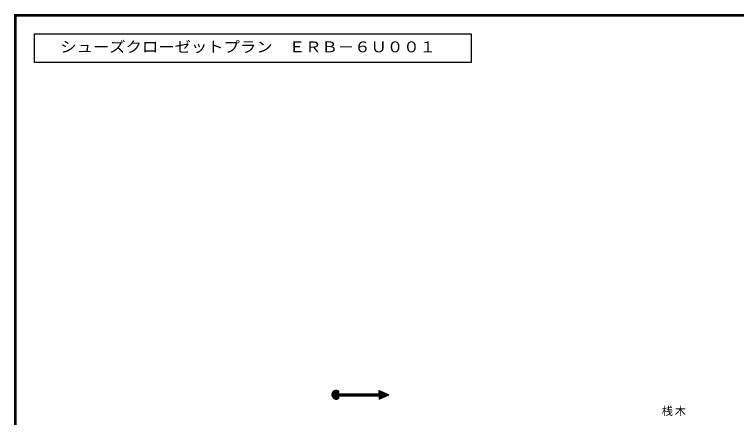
# Model space of a CAD drawing. Units: millimetres at full size, sheet at 1:20; details may follow other scales. Extents: x -8210 to 8210, y -5841 to 5773.
# Drawn here: x 410 to 4301, y 3601 to 5773 of the extents above; entities that cross this region are included whole.
import ezdxf
from ezdxf.enums import TextEntityAlignment as Align

# ---------------------------------------------------------------- set-up
doc = ezdxf.new("R2010")
doc.units = ezdxf.units.MM
doc.header["$LTSCALE"] = 20
doc.layers.add('0-A_文字', color=7, linetype='Continuous')
doc.layers.add('F-1_枠', color=6, linetype='Continuous')
doc.styles.add('ＭＳ ゴシック', font='')
doc.styles.get('ＭＳ ゴシック').set_extended_font_data('MS Gothic')

msp = doc.modelspace()

# ---------------------------------------------------------------- linework, layer by layer
at = {"layer": '0-A_文字'}
for p, q in [((516.67, 5666.67), (516.67, 5516.67)), ((2873.18, 5666.67), (516.67, 5666.67)), ((2873.18, 5516.67), (2873.18, 5666.67)), ((516.67, 5516.67), (2873.18, 5516.67)), ((2119.71, 3723.29), (2143.67, 3747.24)), ((2119.86, 3726.26), (2140.7, 3747.1)), ((2119.9, 3720.65), (2146.31, 3747.06)), ((2120.33, 3718.25), (2148.71, 3746.62)), ((2120.52, 3729.75), (2137.21, 3746.44)), ((2120.96, 3716.05), (2150.91, 3746)), ((2121.76, 3714.02), (2152.94, 3745.2)), ((2122.27, 3734.33), (2132.63, 3744.69)), ((2122.7, 3712.13), (2154.83, 3744.26)), ((2123.78, 3710.38), (2155.13, 3741.73)), ((2124.99, 3708.76), (2155.13, 3738.9)), ((2126.31, 3707.26), (2155.13, 3736.07)), ((2365.9, 3717.74), (2389.13, 3740.97)), ((2368.72, 3717.74), (2391.06, 3740.07)), ((2371.55, 3717.74), (2392.99, 3739.17)), ((2374.38, 3717.74), (2394.92, 3738.28)), ((2375.61, 3747.25), (2426.43, 3723.64)), ((2375.61, 3729.53), (2375.61, 3747.25)), ((2375.61, 3744.43), (2377.54, 3746.35)), ((2375.61, 3741.6), (2379.47, 3745.46)), ((2375.61, 3738.77), (2381.4, 3744.56)), ((2375.61, 3735.94), (2383.33, 3743.66)), ((2375.61, 3733.11), (2385.26, 3742.76)), ((2375.61, 3730.28), (2387.19, 3741.87)), ((2375.61, 3716.14), (2396.85, 3737.38)), ((2375.61, 3713.31), (2398.78, 3736.48)), ((2375.61, 3710.49), (2400.71, 3735.59)), ((2127.76, 3705.88), (2155.13, 3733.25)), ((2129.33, 3704.62), (2155.13, 3730.42)), ((2131.02, 3703.48), (2157.07, 3729.53)), ((2132.85, 3702.48), (2159.9, 3729.53)), ((2134.81, 3701.61), (2162.73, 3729.53)), ((2136.93, 3700.91), (2165.56, 3729.53)), ((2139.24, 3700.38), (2155.13, 3716.27)), ((2141.76, 3700.08), (2155.13, 3713.45)), ((2144.57, 3700.06), (2155.13, 3710.62)), ((2147.79, 3700.45), (2155.13, 3707.79)), ((2151.75, 3701.58), (2155.13, 3704.96)), ((2155.13, 3717.74), (2155.13, 3703.19)), ((2155.13, 3717.74), (2375.61, 3717.74)), ((2156.59, 3717.74), (2168.39, 3729.53)), ((2159.42, 3717.74), (2171.22, 3729.53)), ((2162.25, 3717.74), (2174.04, 3729.53)), ((2165.08, 3717.74), (2176.87, 3729.53)), ((2167.91, 3717.74), (2179.7, 3729.53)), ((2170.73, 3717.74), (2182.53, 3729.53)), ((2173.56, 3717.74), (2185.36, 3729.53)), ((2176.39, 3717.74), (2188.19, 3729.53)), ((2179.22, 3717.74), (2191.01, 3729.53)), ((2182.05, 3717.74), (2193.84, 3729.53)), ((2184.88, 3717.74), (2196.67, 3729.53)), ((2187.71, 3717.74), (2199.5, 3729.53)), ((2190.53, 3717.74), (2202.33, 3729.53)), ((2193.36, 3717.74), (2205.16, 3729.53)), ((2196.19, 3717.74), (2207.98, 3729.53)), ((2199.02, 3717.74), (2210.81, 3729.53)), ((2201.85, 3717.74), (2213.64, 3729.53)), ((2204.68, 3717.74), (2216.47, 3729.53)), ((2207.5, 3717.74), (2219.3, 3729.53)), ((2210.33, 3717.74), (2222.13, 3729.53)), ((2213.16, 3717.74), (2224.96, 3729.53)), ((2215.99, 3717.74), (2227.78, 3729.53)), ((2218.82, 3717.74), (2230.61, 3729.53)), ((2221.65, 3717.74), (2233.44, 3729.53)), ((2224.48, 3717.74), (2236.27, 3729.53)), ((2227.3, 3717.74), (2239.1, 3729.53)), ((2230.13, 3717.74), (2241.93, 3729.53)), ((2232.96, 3717.74), (2244.75, 3729.53)), ((2235.79, 3717.74), (2247.58, 3729.53)), ((2238.62, 3717.74), (2250.41, 3729.53)), ((2241.45, 3717.74), (2253.24, 3729.53)), ((2244.27, 3717.74), (2256.07, 3729.53)), ((2247.1, 3717.74), (2258.9, 3729.53)), ((2249.93, 3717.74), (2261.72, 3729.53)), ((2252.76, 3717.74), (2264.55, 3729.53)), ((2255.59, 3717.74), (2267.38, 3729.53)), ((2258.42, 3717.74), (2270.21, 3729.53)), ((2261.24, 3717.74), (2273.04, 3729.53)), ((2264.07, 3717.74), (2275.87, 3729.53)), ((2266.9, 3717.74), (2278.7, 3729.53)), ((2269.73, 3717.74), (2281.52, 3729.53)), ((2272.56, 3717.74), (2284.35, 3729.53)), ((2275.39, 3717.74), (2287.18, 3729.53)), ((2278.22, 3717.74), (2290.01, 3729.53)), ((2281.04, 3717.74), (2292.84, 3729.53)), ((2283.87, 3717.74), (2295.67, 3729.53)), ((2286.7, 3717.74), (2298.49, 3729.53)), ((2289.53, 3717.74), (2301.32, 3729.53)), ((2292.36, 3717.74), (2304.15, 3729.53)), ((2295.19, 3717.74), (2306.98, 3729.53)), ((2298.01, 3717.74), (2309.81, 3729.53)), ((2300.84, 3717.74), (2312.64, 3729.53)), ((2303.67, 3717.74), (2315.46, 3729.53)), ((2306.5, 3717.74), (2318.29, 3729.53)), ((2309.33, 3717.74), (2321.12, 3729.53)), ((2312.16, 3717.74), (2323.95, 3729.53)), ((2314.98, 3717.74), (2326.78, 3729.53)), ((2317.81, 3717.74), (2329.61, 3729.53)), ((2320.64, 3717.74), (2332.44, 3729.53)), ((2323.47, 3717.74), (2335.26, 3729.53)), ((2326.3, 3717.74), (2338.09, 3729.53)), ((2329.13, 3717.74), (2340.92, 3729.53)), ((2331.96, 3717.74), (2343.75, 3729.53)), ((2334.78, 3717.74), (2346.58, 3729.53)), ((2337.61, 3717.74), (2349.41, 3729.53)), ((2340.44, 3717.74), (2352.23, 3729.53)), ((2343.27, 3717.74), (2355.06, 3729.53)), ((2346.1, 3717.74), (2357.89, 3729.53)), ((2348.93, 3717.74), (2360.72, 3729.53)), ((2351.75, 3717.74), (2363.55, 3729.53)), ((2354.58, 3717.74), (2366.38, 3729.53)), ((2357.41, 3717.74), (2369.21, 3729.53)), ((2360.24, 3717.74), (2372.03, 3729.53)), ((2363.07, 3717.74), (2374.86, 3729.53)), ((2375.61, 3707.66), (2402.64, 3734.69)), ((2375.61, 3704.83), (2404.58, 3733.79)), ((2375.61, 3702), (2406.51, 3732.89)), ((2375.61, 3700.03), (2426.43, 3723.64)), ((2375.61, 3717.74), (2375.61, 3700.03)), ((2377.21, 3700.77), (2408.44, 3732)), ((2382.49, 3703.22), (2410.37, 3731.1)), ((2387.77, 3705.67), (2412.3, 3730.2)), ((2393.06, 3708.13), (2414.23, 3729.3)), ((2398.34, 3710.58), (2416.16, 3728.41)), ((2403.62, 3713.04), (2418.09, 3727.51)), ((2408.9, 3715.49), (2420.02, 3726.61)), ((2414.19, 3717.95), (2421.96, 3725.72)), ((2419.47, 3720.4), (2423.89, 3724.82)), ((2424.75, 3722.86), (2425.82, 3723.92))]:
    msp.add_line(p, q, dxfattribs=at)
msp.add_lwpolyline([(2155.13, 3744.08), (2155.13, 3729.53), (2375.61, 3729.53)], dxfattribs=at)
msp.add_arc((2143.32, 3723.64), 23.61, 60, 300, dxfattribs=at)
at = {"layer": 'F-1_枠'}
for p, q in [((410, 5773.33), (410, 186.67)), ((410, 5773.33), (8210, 5773.33)), ((410, 5770), (8210, 5770)), ((410, 5766.67), (8210, 5766.67)), ((413.33, 5773.33), (413.33, 186.67)), ((416.67, 5773.33), (416.67, 186.67))]:
    msp.add_line(p, q, dxfattribs=at)

# ---------------------------------------------------------------- texts
at = {"layer": '0-A_文字', "style": 'ＭＳ ゴシック', "width": 1.1}
msp.add_text('シューズクローゼットプラン\u3000ＥＲＢ－６Ｕ００１', height=58.65, dxfattribs=at).set_placement((656.67, 5551.67), align=Align.BOTTOM_LEFT)
at = {"layer": '0-A_文字', "insert": (3897.55, 3609.12), "char_height": 43.99, "attachment_point": 7, "style": 'ＭＳ ゴシック'}
msp.add_mtext('\\T1.17;桟木', dxfattribs=at)

doc.saveas('drawing.dxf')
